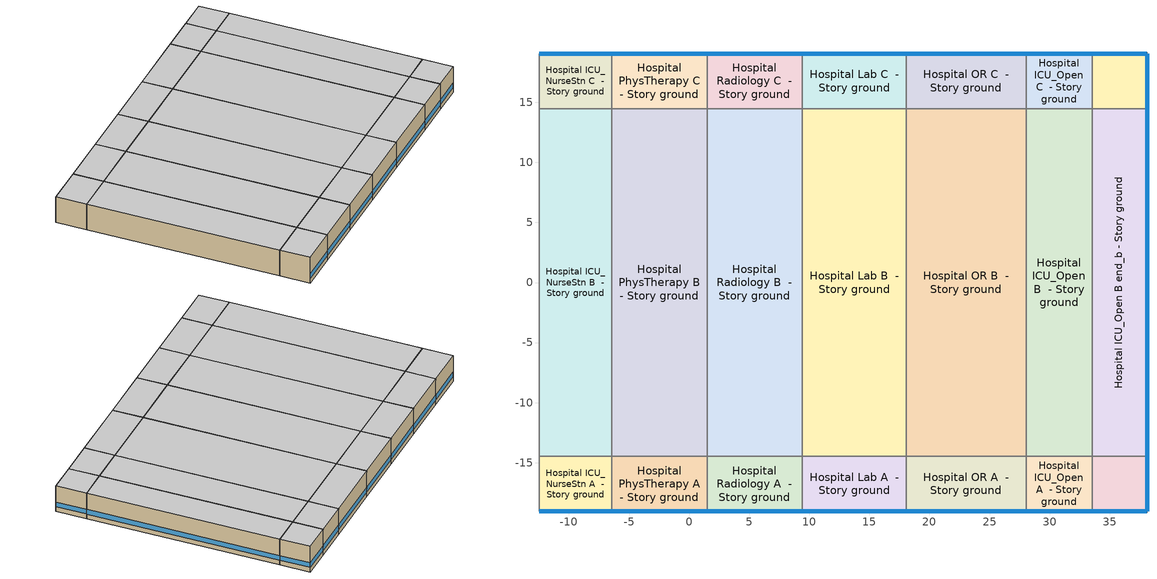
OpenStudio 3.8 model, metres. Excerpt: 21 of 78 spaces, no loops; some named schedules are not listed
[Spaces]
Hospital ICU_NurseStn A  - Story ground
 floor ground (Foundation F 1.26W/m*K Perim 6.04m Area 27.64m2): -12.5,-19.05 -12.5,-14.48 -6.45,-14.48 -6.45,-19.05 z0
 wall outside: -12.5,-19.05 -6.45,-19.05 z0:4.27
 wall to Hospital Dining A  - Story ground: -12.5,-14.48 -12.5,-19.05 z0:4.27
 wall to Hospital ICU_NurseStn B  - Story ground: -6.45,-14.48 -12.5,-14.48 z0:4.27
 wall to Hospital PhysTherapy A  - Story ground: -6.45,-19.05 -6.45,-14.48 z0:4.27
 window: -12.47,-19.05 -6.48,-19.05 z0.76:1.54
 ceiling adiabatic (Typical Interior Ceiling): -6.45,-19.05 -6.45,-14.48 -12.5,-14.48 -12.5,-19.05 z4.27
Hospital ICU_NurseStn B  - Story ground
 floor ground (Foundation F 1.26W/m*K Perim 0.0m Area 175.03m2): -12.5,-14.48 -12.5,14.48 -6.45,14.48 -6.45,-14.48 z0
 wall to Hospital Dining B  - Story ground: -12.5,14.48 -12.5,-14.48 z0:4.27
 wall to Hospital ICU_NurseStn C  - Story ground: -6.45,14.48 -12.5,14.48 z0:4.27
 wall to Hospital PhysTherapy B  - Story ground: -6.45,-14.48 -6.45,14.48 z0:4.27
 ceiling adiabatic (Typical Interior Ceiling): -6.45,-14.48 -6.45,14.48 -12.5,14.48 -12.5,-14.48 z4.27
Hospital ICU_NurseStn C  - Story ground
 floor ground (Foundation F 1.26W/m*K Perim 6.04m Area 27.64m2): -12.5,14.48 -12.5,19.05 -6.45,19.05 -6.45,14.48 z0
 wall outside: -6.45,19.05 -12.5,19.05 z0:4.27
 wall to Hospital Dining C  - Story ground: -12.5,19.05 -12.5,14.48 z0:4.27
 wall to Hospital PhysTherapy C  - Story ground: -6.45,14.48 -6.45,19.05 z0:4.27
 window: -6.48,19.05 -12.47,19.05 z0.76:1.54
 ceiling adiabatic (Typical Interior Ceiling): -6.45,14.48 -6.45,19.05 -12.5,19.05 -12.5,14.48 z4.27
Hospital PhysTherapy A  - Story ground
 floor ground (Foundation F 1.26W/m*K Perim 7.94m Area 36.29m2): -6.45,-19.05 -6.45,-14.48 1.49,-14.48 1.49,-19.05 z0
 wall outside: -6.45,-19.05 1.49,-19.05 z0:4.27
 wall to Hospital PhysTherapy B  - Story ground: 1.49,-14.48 -6.45,-14.48 z0:4.27
 wall to Hospital Radiology A  - Story ground: 1.49,-19.05 1.49,-14.48 z0:4.27
 window: -6.43,-19.05 1.46,-19.05 z0.76:1.54
 ceiling adiabatic (Typical Interior Ceiling): 1.49,-19.05 1.49,-14.48 -6.45,-14.48 -6.45,-19.05 z4.27
Hospital PhysTherapy B  - Story ground
 floor ground (Foundation F 1.26W/m*K Perim 0.0m Area 229.83m2): -6.45,-14.48 -6.45,14.48 1.49,14.48 1.49,-14.48 z0
 wall to Hospital PhysTherapy C  - Story ground: 1.49,14.48 -6.45,14.48 z0:4.27
 wall to Hospital Radiology B  - Story ground: 1.49,-14.48 1.49,14.48 z0:4.27
 ceiling adiabatic (Typical Interior Ceiling): 1.49,-14.48 1.49,14.48 -6.45,14.48 -6.45,-14.48 z4.27
Hospital PhysTherapy C  - Story ground
 floor ground (Foundation F 1.26W/m*K Perim 7.94m Area 36.29m2): -6.45,14.48 -6.45,19.05 1.49,19.05 1.49,14.48 z0
 wall outside: 1.49,19.05 -6.45,19.05 z0:4.27
 wall to Hospital Radiology C  - Story ground: 1.49,14.48 1.49,19.05 z0:4.27
 window: 1.46,19.05 -6.43,19.05 z0.76:1.54
 ceiling adiabatic (Typical Interior Ceiling): 1.49,14.48 1.49,19.05 -6.45,19.05 -6.45,14.48 z4.27
Hospital Radiology A  - Story ground
 floor ground (Foundation F 1.26W/m*K Perim 7.94m Area 36.29m2): 1.49,-19.05 1.49,-14.48 9.42,-14.48 9.42,-19.05 z0
 wall outside: 1.49,-19.05 9.42,-19.05 z0:4.27
 wall to Hospital Radiology B  - Story ground: 9.42,-14.48 1.49,-14.48 z0:4.27
 wall to Hospital Lab A  - Story ground: 9.42,-19.05 9.42,-14.48 z0:4.27
 window: 1.51,-19.05 9.4,-19.05 z0.76:1.54
 ceiling adiabatic (Typical Interior Ceiling): 9.42,-19.05 9.42,-14.48 1.49,-14.48 1.49,-19.05 z4.27
Hospital Radiology B  - Story ground
 floor ground (Foundation F 1.26W/m*K Perim 0.0m Area 229.83m2): 1.49,-14.48 1.49,14.48 9.42,14.48 9.42,-14.48 z0
 wall to Hospital Radiology C  - Story ground: 9.42,14.48 1.49,14.48 z0:4.27
 wall to Hospital Lab B  - Story ground: 9.42,-14.48 9.42,14.48 z0:4.27
 ceiling adiabatic (Typical Interior Ceiling): 9.42,-14.48 9.42,14.48 1.49,14.48 1.49,-14.48 z4.27
Hospital Radiology C  - Story ground
 floor ground (Foundation F 1.26W/m*K Perim 7.94m Area 36.29m2): 1.49,14.48 1.49,19.05 9.42,19.05 9.42,14.48 z0
 wall outside: 9.42,19.05 1.49,19.05 z0:4.27
 wall to Hospital Lab C  - Story ground: 9.42,14.48 9.42,19.05 z0:4.27
 window: 9.4,19.05 1.51,19.05 z0.76:1.54
 ceiling adiabatic (Typical Interior Ceiling): 9.42,14.48 9.42,19.05 1.49,19.05 1.49,14.48 z4.27
Hospital Lab A  - Story ground
 floor ground (Foundation F 1.26W/m*K Perim 8.63m Area 39.47m2): 9.42,-19.05 9.42,-14.48 18.06,-14.48 18.06,-19.05 z0
 wall outside: 9.42,-19.05 18.06,-19.05 z0:4.27
 wall to Hospital Lab B  - Story ground: 18.06,-14.48 9.42,-14.48 z0:4.27
 wall to Hospital OR A  - Story ground: 18.06,-19.05 18.06,-14.48 z0:4.27
 window: 9.45,-19.05 18.03,-19.05 z0.76:1.53
 ceiling adiabatic (Typical Interior Ceiling): 18.06,-19.05 18.06,-14.48 9.42,-14.48 9.42,-19.05 z4.27
Hospital Lab B  - Story ground
 floor ground (Foundation F 1.26W/m*K Perim 0.0m Area 249.96m2): 9.42,-14.48 9.42,14.48 18.06,14.48 18.06,-14.48 z0
 wall to Hospital Lab C  - Story ground: 18.06,14.48 9.42,14.48 z0:4.27
 wall to Hospital OR B  - Story ground: 18.06,-14.48 18.06,14.48 z0:4.27
 ceiling adiabatic (Typical Interior Ceiling): 18.06,-14.48 18.06,14.48 9.42,14.48 9.42,-14.48 z4.27
Hospital Lab C  - Story ground
 floor ground (Foundation F 1.26W/m*K Perim 8.63m Area 39.47m2): 9.42,14.48 9.42,19.05 18.06,19.05 18.06,14.48 z0
 wall outside: 18.06,19.05 9.42,19.05 z0:4.27
 wall to Hospital OR C  - Story ground: 18.06,14.48 18.06,19.05 z0:4.27
 window: 18.03,19.05 9.45,19.05 z0.76:1.53
 ceiling adiabatic (Typical Interior Ceiling): 18.06,14.48 18.06,19.05 9.42,19.05 9.42,14.48 z4.27
Hospital OR A  - Story ground
 floor ground (Foundation F 1.26W/m*K Perim 9.99m Area 45.65m2): 18.06,-19.05 18.06,-14.48 28.04,-14.48 28.04,-19.05 z0
 wall outside: 18.06,-19.05 28.04,-19.05 z0:4.27
 wall to Hospital OR B  - Story ground: 28.04,-14.48 18.06,-14.48 z0:4.27
 wall to Hospital ICU_Open A  - Story ground: 28.04,-19.05 28.04,-14.48 z0:4.27
 window: 18.08,-19.05 28.02,-19.05 z0.76:1.53
 ceiling adiabatic (Typical Interior Ceiling): 28.04,-19.05 28.04,-14.48 18.06,-14.48 18.06,-19.05 z4.27
Hospital OR B  - Story ground
 floor ground (Foundation F 1.26W/m*K Perim 0.0m Area 289.14m2): 18.06,-14.48 18.06,14.48 28.04,14.48 28.04,-14.48 z0
 wall to Hospital OR C  - Story ground: 28.04,14.48 18.06,14.48 z0:4.27
 wall to Hospital ICU_Open B  - Story ground: 28.04,-14.48 28.04,14.48 z0:4.27
 ceiling adiabatic (Typical Interior Ceiling): 28.04,-14.48 28.04,14.48 18.06,14.48 18.06,-14.48 z4.27
Hospital OR C  - Story ground
 floor ground (Foundation F 1.26W/m*K Perim 9.99m Area 45.65m2): 18.06,14.48 18.06,19.05 28.04,19.05 28.04,14.48 z0
 wall outside: 28.04,19.05 18.06,19.05 z0:4.27
 wall to Hospital ICU_Open C  - Story ground: 28.04,14.48 28.04,19.05 z0:4.27
 window: 28.02,19.05 18.08,19.05 z0.76:1.53
 ceiling adiabatic (Typical Interior Ceiling): 28.04,14.48 28.04,19.05 18.06,19.05 18.06,14.48 z4.27
Hospital ICU_Open A  - Story ground
 floor ground (Foundation F 1.26W/m*K Perim 5.49m Area 25.09m2): 28.04,-19.05 28.04,-14.48 33.53,-14.48 33.53,-19.05 z0
 wall outside: 28.04,-19.05 33.53,-19.05 z0:4.27
 wall to Hospital ICU_Open B  - Story ground: 33.53,-14.48 28.04,-14.48 z0:4.27
 wall to Hospital ICU_Open A end_b - Story ground: 33.53,-19.05 33.53,-14.48 z0:4.27
 window: 28.07,-19.05 33.5,-19.05 z0.76:1.54
 ceiling adiabatic (Typical Interior Ceiling): 33.53,-19.05 33.53,-14.48 28.04,-14.48 28.04,-19.05 z4.27
Hospital ICU_Open B  - Story ground
 floor ground (Foundation F 1.26W/m*K Perim 0.0m Area 158.88m2): 28.04,-14.48 28.04,14.48 33.53,14.48 33.53,-14.48 z0
 wall to Hospital ICU_Open C  - Story ground: 33.53,14.48 28.04,14.48 z0:4.27
 wall to Hospital ICU_Open B end_b - Story ground: 33.53,-14.48 33.53,14.48 z0:4.27
 ceiling adiabatic (Typical Interior Ceiling): 33.53,-14.48 33.53,14.48 28.04,14.48 28.04,-14.48 z4.27
Hospital ICU_Open C  - Story ground
 floor ground (Foundation F 1.26W/m*K Perim 5.49m Area 25.09m2): 28.04,14.48 28.04,19.05 33.53,19.05 33.53,14.48 z0
 wall outside: 33.53,19.05 28.04,19.05 z0:4.27
 wall to Hospital ICU_Open C end_b - Story ground: 33.53,14.48 33.53,19.05 z0:4.27
 window: 33.5,19.05 28.07,19.05 z0.76:1.54
 ceiling adiabatic (Typical Interior Ceiling): 33.53,14.48 33.53,19.05 28.04,19.05 28.04,14.48 z4.27
Hospital ICU_Open A end_b - Story ground
 floor ground (Foundation F 1.26W/m*K Perim 9.14m Area 20.9m2): 33.53,-19.05 33.53,-14.48 38.1,-14.48 38.1,-19.05 z0
 wall outside: 33.53,-19.05 38.1,-19.05 38.1,-14.48 z0:4.27
 wall to Hospital ICU_Open B end_b - Story ground: 38.1,-14.48 33.53,-14.48 z0:4.27
 window: 38.1,-19.02 38.1,-14.5 / 33.55,-19.05 38.07,-19.05 z0.76:1.54
 ceiling adiabatic (Typical Interior Ceiling): 38.1,-19.05 38.1,-14.48 33.53,-14.48 33.53,-19.05 z4.27
Hospital ICU_Open B end_b - Story ground
 floor ground (Foundation F 1.26W/m*K Perim 28.96m Area 132.39m2): 33.53,-14.48 33.53,14.48 38.1,14.48 38.1,-14.48 z0
 wall outside: 38.1,-14.48 38.1,14.48 z0:4.27
 wall to Hospital ICU_Open C end_b - Story ground: 38.1,14.48 33.53,14.48 z0:4.27
 window: 38.1,-14.45 38.1,14.45 z0.76:1.53
 ceiling adiabatic (Typical Interior Ceiling): 38.1,-14.48 38.1,14.48 33.53,14.48 33.53,-14.48 z4.27
Hospital ICU_Open C end_b - Story ground
 floor ground (Foundation F 1.26W/m*K Perim 9.14m Area 20.9m2): 33.53,14.48 33.53,19.05 38.1,19.05 38.1,14.48 z0
 wall outside: 38.1,14.48 38.1,19.05 33.53,19.05 z0:4.27
 window: 38.07,19.05 33.55,19.05 / 38.1,14.5 38.1,19.02 z0.76:1.54
 ceiling adiabatic (Typical Interior Ceiling): 38.1,14.48 38.1,19.05 33.53,19.05 33.53,14.48 z4.27
[Building]
ComStock DOE Ref Pre-1980|Hospital: North Axis {deg}=45; Default Construction Set=ComStock DOE Ref Pre-1980 - Hospital - ASHRAE 169-2013-5A; Default Schedule Set=Building Default Schedule Set; Standards Building Type=Hospital
[Site]
Hartford Bradley In_CT_USA: Latitude {deg}=41.94; Longitude {deg}=-72.68; Time Zone {hr}=-5; Elevation {m}=55; Terrain=City
[Site:WaterMainsTemperature]
Calculation Method=Correlation; Annual Average Outdoor Air Temperature {C}=10.825; Maximum Difference In Monthly Average Outdoor Air Temperatures {deltaC}=27.71
[SizingPeriod:DesignDay] Barometric Pressure {Pa}=100666; Rain Indicator=No; Snow Indicator=No; Day of Month=21; Daylight Saving Time Indicator=No; Humidity Condition Type=Wetbulb; Dry-Bulb Temperature Range Modifier Type=DefaultMultipliers
Name | Maximum Dry-Bulb Temperature {C} | Daily Dry-Bulb Temperature Range {deltaC} | Wind Speed {m/s} | Wind Direction {deg} | Month | Day Type | Wetbulb or DewPoint at Maximum Dry-Bulb {C} | Solar Model Indicator | ASHRAE Clear Sky Optical Depth for Beam Irradiance | ASHRAE Clear Sky Optical Depth for Diffuse Irradiance | Sky Clearness
Hartford Bradley In Ann Clg .4% Condns DB=>MWB 1 | 33 | 11.2 | 4.6 | 220 | 7 | SummerDesignDay | 23 | ASHRAETau | 0.431 | 2.175
Hartford Bradley In Ann Clg .4% Condns WB=>MDB 1 | 30.4 | 11.2 | 4.6 | 220 | 7 | SummerDesignDay | 24.6 | ASHRAETau | 0.431 | 2.175
Hartford Bradley In Ann Htg 99.6% Condns DB 1 | -15.5 | 0 | 3.4 | 0 | 1 | WinterDesignDay | -15.5 | ASHRAEClearSky |  |  | 0
Hartford Bradley In August .4% Condns DB=>MCWB 1 | 34.7 | 11.1 | 4.6 | 220 | 8 | SummerDesignDay | 24 | ASHRAETau | 0.418 | 2.247
[ClimateZones]
Climate Zone Institution Name 1=ASHRAE; Climate Zone Document Name 1=ANSI/ASHRAE Standard 169; Climate Zone Document Year 1=2006; Climate Zone Value 1=ASHRAE 169-2013-5A
[Site:GroundTemperature:FCfactorMethod]
January Ground Temperature {C}=11.27; February Ground Temperature {C}=3.77; March Ground Temperature {C}=0.72; April Ground Temperature {C}=-3.3; May Ground Temperature {C}=2.06; June Ground Temperature {C}=2.88; July Ground Temperature {C}=6.67; August Ground Temperature {C}=17.96; September Ground Temperature {C}=20.22; October Ground Temperature {C}=24.41; November Ground Temperature {C}=24.03; December Ground Temperature {C}=19.21
[Construction:FfactorGroundFloor] F-Factor {W/m-K}=1.26344
Name | Area {m2} | PerimeterExposed {m}
Foundation F 1.26W/m*K Perim 9.14m Area 20.9m2 | 20.9032 | 9.144
Foundation F 1.26W/m*K Perim 6.04m Area 27.64m2 | 27.636 | 6.04461
Foundation F 1.26W/m*K Perim 7.94m Area 36.29m2 | 36.2894 | 7.93731
Foundation F 1.26W/m*K Perim 0.0m Area 175.03m2 | 175.028 | 0
Foundation F 1.26W/m*K Perim 0.0m Area 229.83m2 | 229.833 | 0
Foundation F 1.26W/m*K Perim 5.49m Area 25.09m2 | 25.0857 | 5.4868
Foundation F 1.26W/m*K Perim 28.96m Area 132.39m2 | 132.387 | 28.956
Foundation F 1.26W/m*K Perim 8.63m Area 39.47m2 | 39.4668 | 8.63228
Foundation F 1.26W/m*K Perim 0.0m Area 249.96m2 | 249.956 | 0
Foundation F 1.26W/m*K Perim 9.99m Area 45.65m2 | 45.6544 | 9.98565
Foundation F 1.26W/m*K Perim 0.0m Area 289.14m2 | 289.144 | 0
Foundation F 1.26W/m*K Perim 0.0m Area 158.88m2 | 158.876 | 0
[DefaultConstructionSet]
ComStock DOE Ref Pre-1980 - Hospital - ASHRAE 169-2013-5A: Default Exterior Surface Constructions=Default Surface Constructions 1; Default Interior Surface Constructions=Default Surface Constructions 2; Default Ground Contact Surface Constructions=Default Surface Constructions 3; Default Exterior SubSurface Constructions=Default Sub Surface Constructions 1; Default Interior SubSurface Constructions=Default Sub Surface Constructions 2; Interior Partition Construction=Typical Interior Partition
[DefaultSurfaceConstructions]
Name | Floor Construction | Wall Construction | Roof Ceiling Construction
Default Surface Constructions 1 | Typical Insulated Exterior Mass Floor | Typical Insulated Steel Framed Exterior Wall R-6.41 | Typical IEAD Roof R-13.89
Default Surface Constructions 2 | Typical Interior Floor | Typical Interior Wall | Typical Interior Ceiling
Default Surface Constructions 3 | Typical Insulated Carpeted 6in Slab Floor | Typical Insulated Basement Mass Wall
[Construction]
Typical Insulated Exterior Mass Floor: 4 in. Normalweight Concrete Floor, Typical Carpet Pad
Typical IEAD Roof R-13.89: Roof Membrane, Typical Insulation R-12.77, Metal Roof Surface
Typical Interior Floor: 100mm Normalweight concrete floor, CP02 CARPET PAD
Typical Interior Wall: G01 13mm gypsum board, G01 13mm gypsum board
Typical Interior Ceiling: CP02 CARPET PAD, 100mm Normalweight concrete floor
Typical Insulated Carpeted 6in Slab Floor: 6 in. Normalweight Concrete Floor, Typical Carpet Pad
Typical Insulated Basement Mass Wall: 8 in. Concrete Block Basement Wall
Simple Glazing U 0.62 SHGC 0.41: Simple Glazing U 0.62 SHGC 0.41
Typical Insulated Metal Door: F08 Metal surface, Typical Insulation R-4.23
U 0.88 SHGC 0.16 Sgl Ref-A-L Clr 6mm: REF A CLEAR LO 6MM
Typical Overhead Door: Typical Insulation R-4.23
Typical Interior Window: Clear 3mm
Typical Interior Door; Typical Interior Partition: G05 25mm wood
Typical Insulated Steel Framed Exterior Wall R-6.41: 25mm Stucco, 5/8 in. Gypsum Board, Typical Insulation R-4.23, 5/8 in. Gypsum Board
InteriorFurnishings: Std Wood 6inch
[Material] Thermal Absorptance=0.9
Name | Roughness | Thickness {m} | Conductivity {W/m-K} | Density {kg/m3} | Specific Heat {J/kg-K} | Solar Absorptance | Visible Absorptance
4 in. Normalweight Concrete Floor | MediumRough | 0.1016 | 2.31 | 2322 | 832 | 0.7 | 0.7
Roof Membrane | VeryRough | 0.0095 | 0.16 | 1121.29 | 1460 | 0.7 | 0.7
Metal Roof Surface; F08 Metal surface | Smooth | 0.0008 | 45.28 | 7824 | 500 | 0.7 | 0.7
100mm Normalweight concrete floor | MediumRough | 0.1016 | 2.31045 | 2322 | 832.557 | 0.7 | 0.7
G01 13mm gypsum board | Smooth | 0.0127 | 0.160031 | 800.001 | 1090.73 | 0.7 | 0.5
6 in. Normalweight Concrete Floor | MediumRough | 0.1524 | 2.31 | 2322 | 832 | 0.7 | 0.7
8 in. Concrete Block Basement Wall | MediumRough | 0.2032 | 1.326 | 1842 | 912 | 0.7 | 0.7
G05 25mm wood | MediumSmooth | 0.0254 | 0.15 | 608 | 1630 | 0.5 | 0.5
25mm Stucco | Smooth | 0.0254 | 0.72 | 1856 | 840 | 0.7 | 0.7
5/8 in. Gypsum Board | MediumSmooth | 0.0159 | 0.16 | 800 | 1090 | 0.7 | 0.7
Std Wood 6inch | MediumSmooth | 0.15 | 0.12 | 540 | 1210 | 0.7 | 0.7
[Material:NoMass] Roughness=Smooth; Thermal Absorptance=0.9; Solar Absorptance=0.7
Name | Thermal Resistance {m2-K/W} | Visible Absorptance
Typical Carpet Pad; CP02 CARPET PAD | 0.21648 | 0.8
Typical Insulation R-12.77 | 2.24922 | 0.7
Typical Insulation R-4.23 | 0.74519 | 0.7
[DefaultSubSurfaceConstructions]
Name | Fixed Window Construction | Operable Window Construction | Door Construction | Glass Door Construction | Overhead Door Construction | Tubular Daylight Dome Construction | Tubular Daylight Diffuser Construction
Default Sub Surface Constructions 1 | Simple Glazing U 0.62 SHGC 0.41 | Simple Glazing U 0.62 SHGC 0.41 | Typical Insulated Metal Door | U 0.88 SHGC 0.16 Sgl Ref-A-L Clr 6mm | Typical Overhead Door | Typical Interior Window | Typical Interior Window
Default Sub Surface Constructions 2 | Typical Interior Window | Typical Interior Window | Typical Interior Door
[WindowMaterial:SimpleGlazingSystem]
Simple Glazing U 0.62 SHGC 0.41: U-Factor {W/m2-K}=3.52052; Solar Heat Gain Coefficient=0.41; Visible Transmittance=0.81
[WindowMaterial:Glazing] Optical Data Type=SpectralAverage; Infrared Transmittance at Normal Incidence=0; Front Side Infrared Hemispherical Emissivity=0.84; Conductivity {W/m-K}=0.9; Dirt Correction Factor for Solar and Visible Transmittance=1; Solar Diffusing=No
Name | Thickness {m} | Solar Transmittance at Normal Incidence | Front Side Solar Reflectance at Normal Incidence | Back Side Solar Reflectance at Normal Incidence | Visible Transmittance at Normal Incidence | Front Side Visible Reflectance at Normal Incidence | Back Side Visible Reflectance at Normal Incidence | Back Side Infrared Hemispherical Emissivity
REF A CLEAR LO 6MM | 0.006 | 0.066 | 0.341 | 0.493 | 0.08 | 0.41 | 0.37 | 0.4
Clear 3mm | 0.003 | 0.837 | 0.075 | 0.075 | 0.898 | 0.081 | 0.081 | 0.84
[SpaceType] Standards Building Type=Hospital
Name | Default Schedule Set | Design Specification Outdoor Air Object | Standards Space Type
Hospital PhysTherapy - ComStock DOE Ref Pre-1980 | Hospital PhysTherapy Schedule Set | Hospital PhysTherapy Ventilation | PhysTherapy
Hospital Radiology - ComStock DOE Ref Pre-1980 | Hospital Radiology Schedule Set | Hospital Radiology Ventilation | Radiology
Hospital Lab - ComStock DOE Ref Pre-1980 | Hospital Lab Schedule Set | Hospital Lab Ventilation | Lab
Hospital OR - ComStock DOE Ref Pre-1980 | Hospital OR Schedule Set | Hospital OR Ventilation | OR
Hospital ICU_Open - ComStock DOE Ref Pre-1980 | Hospital ICU_Open Schedule Set | Hospital ICU_Open Ventilation | ICU_Open
Hospital ICU_NurseStn - ComStock DOE Ref Pre-1980 | Hospital ICU_NurseStn Schedule Set | Hospital ICU_NurseStn Ventilation | ICU_NurseStn
[BuildingStory]
Story ground: Nominal Z Coordinate {m}=0; Nominal Floor to Floor Height {m}=4.2672
[Space] Building Story=Story ground
Name | Space Type | Thermal Zone
Hospital ICU_NurseStn A  - Story ground | Hospital ICU_NurseStn - ComStock DOE Ref Pre-1980 | Zone Hospital ICU_NurseStn A  - Story ground
Hospital ICU_NurseStn B  - Story ground | Hospital ICU_NurseStn - ComStock DOE Ref Pre-1980 | Zone Hospital ICU_NurseStn B  - Story ground
Hospital ICU_NurseStn C  - Story ground | Hospital ICU_NurseStn - ComStock DOE Ref Pre-1980 | Zone Hospital ICU_NurseStn C  - Story ground
Hospital PhysTherapy A  - Story ground | Hospital PhysTherapy - ComStock DOE Ref Pre-1980 | Zone Hospital PhysTherapy A  - Story ground
Hospital PhysTherapy B  - Story ground | Hospital PhysTherapy - ComStock DOE Ref Pre-1980 | Zone Hospital PhysTherapy B  - Story ground
Hospital PhysTherapy C  - Story ground | Hospital PhysTherapy - ComStock DOE Ref Pre-1980 | Zone Hospital PhysTherapy C  - Story ground
Hospital Radiology A  - Story ground | Hospital Radiology - ComStock DOE Ref Pre-1980 | Zone Hospital Radiology A  - Story ground
Hospital Radiology B  - Story ground | Hospital Radiology - ComStock DOE Ref Pre-1980 | Zone Hospital Radiology B  - Story ground
Hospital Radiology C  - Story ground | Hospital Radiology - ComStock DOE Ref Pre-1980 | Zone Hospital Radiology C  - Story ground
Hospital Lab A  - Story ground | Hospital Lab - ComStock DOE Ref Pre-1980 | Zone Hospital Lab A  - Story ground
Hospital Lab B  - Story ground | Hospital Lab - ComStock DOE Ref Pre-1980 | Zone Hospital Lab B  - Story ground
Hospital Lab C  - Story ground | Hospital Lab - ComStock DOE Ref Pre-1980 | Zone Hospital Lab C  - Story ground
Hospital OR A  - Story ground | Hospital OR - ComStock DOE Ref Pre-1980 | Zone Hospital OR A  - Story ground
Hospital OR B  - Story ground | Hospital OR - ComStock DOE Ref Pre-1980 | Zone Hospital OR B  - Story ground
Hospital OR C  - Story ground | Hospital OR - ComStock DOE Ref Pre-1980 | Zone Hospital OR C  - Story ground
Hospital ICU_Open A  - Story ground | Hospital ICU_Open - ComStock DOE Ref Pre-1980 | Zone Hospital ICU_Open A  - Story ground
Hospital ICU_Open B  - Story ground | Hospital ICU_Open - ComStock DOE Ref Pre-1980 | Zone Hospital ICU_Open B  - Story ground
Hospital ICU_Open C  - Story ground | Hospital ICU_Open - ComStock DOE Ref Pre-1980 | Zone Hospital ICU_Open C  - Story ground
Hospital ICU_Open A end_b - Story ground | Hospital ICU_Open - ComStock DOE Ref Pre-1980 | Zone Hospital ICU_Open A end_b - Story ground
Hospital ICU_Open B end_b - Story ground | Hospital ICU_Open - ComStock DOE Ref Pre-1980 | Zone Hospital ICU_Open B end_b - Story ground
Hospital ICU_Open C end_b - Story ground | Hospital ICU_Open - ComStock DOE Ref Pre-1980 | Zone Hospital ICU_Open C end_b - Story ground
[ThermalZone] Multiplier=1; Use Ideal Air Loads=No
Name | Thermostat
Zone Hospital ICU_NurseStn A  - Story ground | Hospital ICU_NurseStn - ComStock DOE Ref Pre-1980 Thermostat
Zone Hospital ICU_NurseStn B  - Story ground | Hospital ICU_NurseStn - ComStock DOE Ref Pre-1980 Thermostat 2
Zone Hospital ICU_NurseStn C  - Story ground | Hospital ICU_NurseStn - ComStock DOE Ref Pre-1980 Thermostat 4
Zone Hospital PhysTherapy A  - Story ground | Hospital PhysTherapy - ComStock DOE Ref Pre-1980 Thermostat
Zone Hospital PhysTherapy B  - Story ground | Hospital PhysTherapy - ComStock DOE Ref Pre-1980 Thermostat 1
Zone Hospital PhysTherapy C  - Story ground | Hospital PhysTherapy - ComStock DOE Ref Pre-1980 Thermostat 2
Zone Hospital Radiology A  - Story ground | Hospital Radiology - ComStock DOE Ref Pre-1980 Thermostat
Zone Hospital Radiology B  - Story ground | Hospital Radiology - ComStock DOE Ref Pre-1980 Thermostat 1
Zone Hospital Radiology C  - Story ground | Hospital Radiology - ComStock DOE Ref Pre-1980 Thermostat 2
Zone Hospital Lab A  - Story ground | Hospital Lab - ComStock DOE Ref Pre-1980 Thermostat
Zone Hospital Lab B  - Story ground | Hospital Lab - ComStock DOE Ref Pre-1980 Thermostat 1
Zone Hospital Lab C  - Story ground | Hospital Lab - ComStock DOE Ref Pre-1980 Thermostat 2
Zone Hospital OR A  - Story ground | Hospital OR - ComStock DOE Ref Pre-1980 Thermostat
Zone Hospital OR B  - Story ground | Hospital OR - ComStock DOE Ref Pre-1980 Thermostat 1
Zone Hospital OR C  - Story ground | Hospital OR - ComStock DOE Ref Pre-1980 Thermostat 2
Zone Hospital ICU_Open A  - Story ground | Hospital ICU_Open - ComStock DOE Ref Pre-1980 Thermostat
Zone Hospital ICU_Open B  - Story ground | Hospital ICU_Open - ComStock DOE Ref Pre-1980 Thermostat 2
Zone Hospital ICU_Open C  - Story ground | Hospital ICU_Open - ComStock DOE Ref Pre-1980 Thermostat 4
Zone Hospital ICU_Open A end_b - Story ground | Hospital ICU_Open - ComStock DOE Ref Pre-1980 Thermostat 1
Zone Hospital ICU_Open B end_b - Story ground | Hospital ICU_Open - ComStock DOE Ref Pre-1980 Thermostat 3
Zone Hospital ICU_Open C end_b - Story ground | Hospital ICU_Open - ComStock DOE Ref Pre-1980 Thermostat 5
[People:Definition] Number of People Calculation Method=People/Area; Fraction Radiant=0.3
Name | People per Space Floor Area {person/m2}
Hospital ICU_NurseStn People Definition; Hospital Lab People Definition; Hospital OR People Definition; Hospital PhysTherapy People Definition; Hospital Radiology People Definition | 0.0538196
Hospital ICU_Open People Definition | 0.215278
[People] Work Efficiency Schedule=Work Efficiency Schedule; Clothing Insulation Schedule=Clothing Schedule; Air Velocity Schedule=Air Velocity Schedule; Multiplier=1
Name | People Definition | Space or SpaceType
Hospital ICU_NurseStn People | Hospital ICU_NurseStn People Definition | Hospital ICU_NurseStn - ComStock DOE Ref Pre-1980
Hospital ICU_Open People | Hospital ICU_Open People Definition | Hospital ICU_Open - ComStock DOE Ref Pre-1980
Hospital Lab People | Hospital Lab People Definition | Hospital Lab - ComStock DOE Ref Pre-1980
Hospital OR People | Hospital OR People Definition | Hospital OR - ComStock DOE Ref Pre-1980
Hospital PhysTherapy People | Hospital PhysTherapy People Definition | Hospital PhysTherapy - ComStock DOE Ref Pre-1980
Hospital Radiology People | Hospital Radiology People Definition | Hospital Radiology - ComStock DOE Ref Pre-1980
[Lights:Definition] Design Level Calculation Method=Watts/Area; Fraction Visible=0.2; Return Air Fraction=0
Name | Watts per Space Floor Area {W/m2} | Fraction Radiant
Hospital Radiology - ComStock DOE Ref Pre-1980 General Lights Definition | 5.10109 | 0.31
Hospital ICU_NurseStn - ComStock DOE Ref Pre-1980 General Lights Definition | 5.11838 | 0.31
Hospital ICU_NurseStn - ComStock DOE Ref Pre-1980 Task Lights Definition | 6.99919 | 0.125
Hospital OR - ComStock DOE Ref Pre-1980 General Lights Definition | 17.7221 | 0.31
Hospital PhysTherapy - ComStock DOE Ref Pre-1980 General Lights Definition | 6.8245 | 0.31
Hospital PhysTherapy - ComStock DOE Ref Pre-1980 Task Lights Definition | 9.17408 | 0.125
Hospital Lab - ComStock DOE Ref Pre-1980 General Lights Definition | 8.46013 | 0.31
Hospital Lab - ComStock DOE Ref Pre-1980 Task Lights Definition | 9.07734 | 0.125
Hospital ICU_Open - ComStock DOE Ref Pre-1980 General Lights Definition | 7.63892 | 0.31
Hospital ICU_Open - ComStock DOE Ref Pre-1980 Wall Wash Lights Definition | 6.14378 | 0.125
[DesignSpecification:OutdoorAir] Outdoor Air Method=Sum
Name | Outdoor Air Flow per Person {m3/s-person} | Outdoor Air Flow per Floor Area {m3/s-m2}
Hospital ICU_NurseStn Ventilation | 0.00943895
Hospital ICU_Open Ventilation; Hospital PhysTherapy Ventilation |  | 0.0023876
Hospital Lab Ventilation |  | 0.007112
Hospital OR Ventilation; Hospital Radiology Ventilation |  | 0.003556
[DefaultScheduleSet]
Name | Number of People Schedule | People Activity Level Schedule | Lighting Schedule | Electric Equipment Schedule | Infiltration Schedule | Hours of Operation Schedule
Hospital ICU_NurseStn Schedule Set | Hospital Critical Occ | Hospital Activity | Hospital Admin Light | Hospital Critical Equip | Hospital Infil Quarter On
Hospital ICU_Open Schedule Set | Hospital Critical Occ | Hospital Activity | Hospital Critical Light | Hospital Admin Equipment | Hospital Infil Quarter On
Hospital Lab Schedule Set; Hospital PhysTherapy Schedule Set; Hospital Radiology Schedule Set | Hospital Bldg Occ | Hospital Activity | Hospital Admin Light | Hospital Admin Equipment | Hospital Infil Quarter On
Hospital OR Schedule Set | Hospital Critical Occ | Hospital Activity | Hospital Critical Light | Hospital Critical Equip | Hospital Infil Quarter On
Building Default Schedule Set |  |  |  |  |  | Building Hours of Operation NonResidential
[ElectricEquipment:Definition] Fraction Latent=0
Name | Design Level Calculation Method | Watts per Space Floor Area {W/m2} | Fraction Radiant | Fraction Lost | Design Level {W}
Hospital ICU_NurseStn Elec Equip Definition | Watts/Area | 21.5278 | 0.5 | 0
Hospital ICU_Open Elec Equip Definition | Watts/Area | 32.2917 | 0.5 | 0
Hospital Lab Elec Equip Definition; Hospital OR Elec Equip Definition | Watts/Area | 43.0556 | 0.5 | 0
Hospital PhysTherapy Elec Equip Definition | Watts/Area | 16.1459 | 0.5 | 0
Hospital Radiology Elec Equip Definition | Watts/Area | 107.639 | 0.5 | 0
Elevator Lift Motor | EquipmentLevel |  | 0 | 1 | 14610
[ElectricEquipment]
Name | Electric Equipment Definition | Space or SpaceType | Schedule | Multiplier
Hospital ICU_NurseStn Elec Equip | Hospital ICU_NurseStn Elec Equip Definition | Hospital ICU_NurseStn - ComStock DOE Ref Pre-1980
Hospital ICU_Open Elec Equip | Hospital ICU_Open Elec Equip Definition | Hospital ICU_Open - ComStock DOE Ref Pre-1980
Hospital Lab Elec Equip | Hospital Lab Elec Equip Definition | Hospital Lab - ComStock DOE Ref Pre-1980
Hospital OR Elec Equip | Hospital OR Elec Equip Definition | Hospital OR - ComStock DOE Ref Pre-1980
Hospital PhysTherapy Elec Equip | Hospital PhysTherapy Elec Equip Definition | Hospital PhysTherapy - ComStock DOE Ref Pre-1980
Hospital Radiology Elec Equip | Hospital Radiology Elec Equip Definition | Hospital Radiology - ComStock DOE Ref Pre-1980
6 Elevator Lift Motors | Elevator Lift Motor | Hospital OR B  - Story ground | Elevator Schedule 1 | 6
[Exterior:Lights:Definition]
Name | Design Level {W}
Parking Areas and Drives Def (W/ft^2) | 0.0414577
Building Facades Def (W/ft^2) | 0.2
Main Entries Def (W/ft) | 30
Other Doors Def (W/ft) | 20
Emergency Canopies Def (W/ft^2) | 0.5
[Exterior:Lights] Schedule=Always On Discrete; Control Option=AstronomicalClock
Name | Exterior Lights Definition | Multiplier
Parking Areas and Drives | Parking Areas and Drives Def (W/ft^2) | 75391.6
Building Facades | Building Facades Def (W/ft^2) | 10500
Main Entries | Main Entries Def (W/ft) | 50
Other Doors | Other Doors Def (W/ft) | 47.5
Emergency Canopies | Emergency Canopies Def (W/ft^2) | 720
[ThermostatSetpoint:DualSetpoint]
Name | Heating Setpoint Temperature Schedule | Cooling Setpoint Temperature Schedule
Hospital ICU_NurseStn - ComStock DOE Ref Pre-1980 Thermostat; Hospital ICU_NurseStn - ComStock DOE Ref Pre-1980 Thermostat 2; Hospital ICU_NurseStn - ComStock DOE Ref Pre-1980 Thermostat 4; Hospital ICU_Open - ComStock DOE Ref Pre-1980 Thermostat; Hospital ICU_Open - ComStock DOE Ref Pre-1980 Thermostat 1; Hospital ICU_Open - ComStock DOE Ref Pre-1980 Thermostat 2; Hospital ICU_Open - ComStock DOE Ref Pre-1980 Thermostat 3; Hospital ICU_Open - ComStock DOE Ref Pre-1980 Thermostat 4; Hospital ICU_Open - ComStock DOE Ref Pre-1980 Thermostat 5 | Hospital Critical HtgSetp | Hospital Critical HtgSetp
Hospital Lab - ComStock DOE Ref Pre-1980 Thermostat; Hospital Lab - ComStock DOE Ref Pre-1980 Thermostat 1; Hospital Lab - ComStock DOE Ref Pre-1980 Thermostat 2; Hospital PhysTherapy - ComStock DOE Ref Pre-1980 Thermostat; Hospital PhysTherapy - ComStock DOE Ref Pre-1980 Thermostat 1; Hospital PhysTherapy - ComStock DOE Ref Pre-1980 Thermostat 2; Hospital Radiology - ComStock DOE Ref Pre-1980 Thermostat; Hospital Radiology - ComStock DOE Ref Pre-1980 Thermostat 1; Hospital Radiology - ComStock DOE Ref Pre-1980 Thermostat 2 | Hospital Bldg HtgSetp | Hospital Bldg ClgSetp
Hospital OR - ComStock DOE Ref Pre-1980 Thermostat; Hospital OR - ComStock DOE Ref Pre-1980 Thermostat 1; Hospital OR - ComStock DOE Ref Pre-1980 Thermostat 2 | Hospital Critical HtgSetp | Hospital Critical ClgSetp
[InternalMass:Definition]
Internal Mass Definition 1: Construction=InteriorFurnishings; Design Level Calculation Method=SurfaceArea/Area; Surface Area per Space Floor Area=2
[InternalMass] Internal Mass Definition=Internal Mass Definition 1; Multiplier=1
Name | Space or SpaceType
Hospital ICU_NurseStn C  - Story ground Mass | Hospital ICU_NurseStn C  - Story ground
Hospital Radiology A  - Story ground Mass | Hospital Radiology A  - Story ground
Hospital ICU_Open A end_b - Story ground Mass | Hospital ICU_Open A end_b - Story ground
Hospital ICU_NurseStn B  - Story ground Mass | Hospital ICU_NurseStn B  - Story ground
Hospital PhysTherapy C  - Story ground Mass | Hospital PhysTherapy C  - Story ground
Hospital PhysTherapy B  - Story ground Mass | Hospital PhysTherapy B  - Story ground
Hospital ICU_Open C  - Story ground Mass | Hospital ICU_Open C  - Story ground
Hospital Radiology B  - Story ground Mass | Hospital Radiology B  - Story ground
Hospital Radiology C  - Story ground Mass | Hospital Radiology C  - Story ground
Hospital Lab A  - Story ground Mass | Hospital Lab A  - Story ground
Hospital Lab B  - Story ground Mass | Hospital Lab B  - Story ground
Hospital ICU_NurseStn A  - Story ground Mass | Hospital ICU_NurseStn A  - Story ground
Hospital Lab C  - Story ground Mass | Hospital Lab C  - Story ground
Hospital OR A  - Story ground Mass | Hospital OR A  - Story ground
Hospital PhysTherapy A  - Story ground Mass | Hospital PhysTherapy A  - Story ground
Hospital OR B  - Story ground Mass | Hospital OR B  - Story ground
Hospital OR C  - Story ground Mass | Hospital OR C  - Story ground
Hospital ICU_Open A  - Story ground Mass | Hospital ICU_Open A  - Story ground
Hospital ICU_Open B  - Story ground Mass | Hospital ICU_Open B  - Story ground
Hospital ICU_Open B end_b - Story ground Mass | Hospital ICU_Open B end_b - Story ground
Hospital ICU_Open C end_b - Story ground Mass | Hospital ICU_Open C end_b - Story ground
[Lights] Fraction Replaceable=1
Name | Lights Definition | Space or SpaceType
Hospital Radiology - ComStock DOE Ref Pre-1980 General Lighting | Hospital Radiology - ComStock DOE Ref Pre-1980 General Lights Definition | Hospital Radiology - ComStock DOE Ref Pre-1980
Hospital ICU_NurseStn - ComStock DOE Ref Pre-1980 General Lighting | Hospital ICU_NurseStn - ComStock DOE Ref Pre-1980 General Lights Definition | Hospital ICU_NurseStn - ComStock DOE Ref Pre-1980
Hospital ICU_NurseStn - ComStock DOE Ref Pre-1980 Task Lighting | Hospital ICU_NurseStn - ComStock DOE Ref Pre-1980 Task Lights Definition | Hospital ICU_NurseStn - ComStock DOE Ref Pre-1980
Hospital OR - ComStock DOE Ref Pre-1980 General Lighting | Hospital OR - ComStock DOE Ref Pre-1980 General Lights Definition | Hospital OR - ComStock DOE Ref Pre-1980
Hospital PhysTherapy - ComStock DOE Ref Pre-1980 General Lighting | Hospital PhysTherapy - ComStock DOE Ref Pre-1980 General Lights Definition | Hospital PhysTherapy - ComStock DOE Ref Pre-1980
Hospital PhysTherapy - ComStock DOE Ref Pre-1980 Task Lighting | Hospital PhysTherapy - ComStock DOE Ref Pre-1980 Task Lights Definition | Hospital PhysTherapy - ComStock DOE Ref Pre-1980
Hospital Lab - ComStock DOE Ref Pre-1980 General Lighting | Hospital Lab - ComStock DOE Ref Pre-1980 General Lights Definition | Hospital Lab - ComStock DOE Ref Pre-1980
Hospital Lab - ComStock DOE Ref Pre-1980 Task Lighting | Hospital Lab - ComStock DOE Ref Pre-1980 Task Lights Definition | Hospital Lab - ComStock DOE Ref Pre-1980
Hospital ICU_Open - ComStock DOE Ref Pre-1980 General Lighting | Hospital ICU_Open - ComStock DOE Ref Pre-1980 General Lights Definition | Hospital ICU_Open - ComStock DOE Ref Pre-1980
Hospital ICU_Open - ComStock DOE Ref Pre-1980 Wall Wash Lighting | Hospital ICU_Open - ComStock DOE Ref Pre-1980 Wall Wash Lights Definition | Hospital ICU_Open - ComStock DOE Ref Pre-1980
[SpaceInfiltration:DesignFlowRate] Design Flow Rate Calculation Method=Flow/ExteriorArea; Flow per Exterior Surface Area {m3/s-m2}=0.00103321; Constant Term Coefficient=0.0477; Temperature Term Coefficient=0.0028; Velocity Term Coefficient=0; Velocity Squared Term Coefficient=0.0107
Name | Space or SpaceType | Schedule
Hospital ICU_NurseStn C  - Story ground HVAC On Infiltration | Hospital ICU_NurseStn C  - Story ground | Infiltration HVAC On Schedule
Hospital ICU_NurseStn C  - Story ground HVAC Off Infiltration | Hospital ICU_NurseStn C  - Story ground | Infiltration HVAC Off Schedule
Hospital Radiology A  - Story ground HVAC On Infiltration | Hospital Radiology A  - Story ground | Infiltration HVAC On Schedule
Hospital Radiology A  - Story ground HVAC Off Infiltration | Hospital Radiology A  - Story ground | Infiltration HVAC Off Schedule
Hospital ICU_Open A end_b - Story ground HVAC On Infiltration | Hospital ICU_Open A end_b - Story ground | Infiltration HVAC On Schedule
Hospital ICU_Open A end_b - Story ground HVAC Off Infiltration | Hospital ICU_Open A end_b - Story ground | Infiltration HVAC Off Schedule
Hospital PhysTherapy C  - Story ground HVAC On Infiltration | Hospital PhysTherapy C  - Story ground | Infiltration HVAC On Schedule
Hospital PhysTherapy C  - Story ground HVAC Off Infiltration | Hospital PhysTherapy C  - Story ground | Infiltration HVAC Off Schedule
Hospital ICU_Open C  - Story ground HVAC On Infiltration | Hospital ICU_Open C  - Story ground | Infiltration HVAC On Schedule
Hospital ICU_Open C  - Story ground HVAC Off Infiltration | Hospital ICU_Open C  - Story ground | Infiltration HVAC Off Schedule
Hospital Radiology C  - Story ground HVAC On Infiltration | Hospital Radiology C  - Story ground | Infiltration HVAC On Schedule
Hospital Radiology C  - Story ground HVAC Off Infiltration | Hospital Radiology C  - Story ground | Infiltration HVAC Off Schedule
Hospital Lab A  - Story ground HVAC On Infiltration | Hospital Lab A  - Story ground | Infiltration HVAC On Schedule
Hospital Lab A  - Story ground HVAC Off Infiltration | Hospital Lab A  - Story ground | Infiltration HVAC Off Schedule
Hospital ICU_NurseStn A  - Story ground HVAC On Infiltration | Hospital ICU_NurseStn A  - Story ground | Infiltration HVAC On Schedule
Hospital ICU_NurseStn A  - Story ground HVAC Off Infiltration | Hospital ICU_NurseStn A  - Story ground | Infiltration HVAC Off Schedule
Hospital Lab C  - Story ground HVAC On Infiltration | Hospital Lab C  - Story ground | Infiltration HVAC On Schedule
Hospital Lab C  - Story ground HVAC Off Infiltration | Hospital Lab C  - Story ground | Infiltration HVAC Off Schedule
Hospital OR A  - Story ground HVAC On Infiltration | Hospital OR A  - Story ground | Infiltration HVAC On Schedule
Hospital OR A  - Story ground HVAC Off Infiltration | Hospital OR A  - Story ground | Infiltration HVAC Off Schedule
Hospital PhysTherapy A  - Story ground HVAC On Infiltration | Hospital PhysTherapy A  - Story ground | Infiltration HVAC On Schedule
Hospital PhysTherapy A  - Story ground HVAC Off Infiltration | Hospital PhysTherapy A  - Story ground | Infiltration HVAC Off Schedule
Hospital OR C  - Story ground HVAC On Infiltration | Hospital OR C  - Story ground | Infiltration HVAC On Schedule
Hospital OR C  - Story ground HVAC Off Infiltration | Hospital OR C  - Story ground | Infiltration HVAC Off Schedule
Hospital ICU_Open A  - Story ground HVAC On Infiltration | Hospital ICU_Open A  - Story ground | Infiltration HVAC On Schedule
Hospital ICU_Open A  - Story ground HVAC Off Infiltration | Hospital ICU_Open A  - Story ground | Infiltration HVAC Off Schedule
Hospital ICU_Open B end_b - Story ground HVAC On Infiltration | Hospital ICU_Open B end_b - Story ground | Infiltration HVAC On Schedule
Hospital ICU_Open B end_b - Story ground HVAC Off Infiltration | Hospital ICU_Open B end_b - Story ground | Infiltration HVAC Off Schedule
Hospital ICU_Open C end_b - Story ground HVAC On Infiltration | Hospital ICU_Open C end_b - Story ground | Infiltration HVAC On Schedule
Hospital ICU_Open C end_b - Story ground HVAC Off Infiltration | Hospital ICU_Open C end_b - Story ground | Infiltration HVAC Off Schedule
[Schedule:Ruleset]
Name | Default Day Schedule | Summer Design Day Schedule | Winter Design Day Schedule
Elevator Schedule 1 | 78 space(s) Occ Sch Default 1 | 78 space(s) Occ Sch Summer Design Day 1 | 78 space(s) Occ Sch Winter Design Day 1
Hospital Critical ClgSetp | Hospital Critical ClgSetp Default | Hospital Critical ClgSetp Summer Design Day | Hospital Critical ClgSetp Winter Design Day
[Schedule:Day]
Clothing Schedule Summer Clothes: 24, 0, 0.5
Hospital Critical Occ Default: No, 8, 30, 0.4, 8, 45, 0.43125, 9, 0, 0.4625, 9, 15, 0.49375, 9, 30, 0.525, 9, 45, 0.55625, 10, 0, 0.5875, 10, 15, 0.61875, 10, 30, 0.65, 10, 45, 0.68125, 11, 0, 0.7125, 11, 15, 0.74375, 11, 30, 0.775, 11, 45, 0.80625, 12, 0, 0.8375, 12, 15, 0.86875, 12, 30, 0.9, 12, 45, 0.8875, 13, 0, 0.875, 13, 15, 0.8625, 13, 30, 0.85, 13, 45, 0.8375, 14, 0, 0.825, 14, 15, 0.8125, 14, 30, 0.8, 14, 45, 0.7875, 15, 0, 0.775, 15, 15, 0.7625, 15, 30, 0.75, 15, 45, 0.7375, 16, 0, 0.725, 16, 15, 0.7125, 16, 30, 0.7, 16, 45, 0.6875, 17, 0, 0.675, 17, 15, 0.6625, 17, 30, 0.65, 18, 30, 0.65, 18, 45, 0.61875, 19, 0, 0.5875, 19, 15, 0.55625, 19, 30, 0.525, 19, 45, 0.49375, 20, 0, 0.4625, 20, 15, 0.43125, 20, 30, 0.4, 24, 0, 0.4
Hospital Critical Occ Winter Design Day; Hospital Critical Occ Summer Design Day: No, 4, 0, 0.4, 6, 0, 0.65, 18, 0, 0.9, 22, 0, 0.65, 24, 0, 0.4
Hospital Admin Light Default|WntrDsn|SmrDsn|Sun|Sat Day: No, 8, 30, 0.1, 8, 45, 0.125, 9, 0, 0.15, 9, 15, 0.175, 9, 30, 0.2, 9, 45, 0.225, 10, 0, 0.25, 10, 15, 0.275, 10, 30, 0.3, 11, 0, 0.3, 11, 15, 0.375, 11, 30, 0.45, 11, 45, 0.525, 12, 0, 0.6, 12, 15, 0.675, 12, 30, 0.75, 12, 45, 0.825, 13, 0, 0.9, 17, 45, 0.9, 18, 0, 0.557143, 18, 15, 0.514286, 18, 30, 0.471429, 18, 45, 0.428571, 19, 0, 0.385714, 19, 15, 0.342857, 19, 30, 0.3, 20, 0, 0.3, 20, 15, 0.25, 20, 30, 0.2, 20, 45, 0.15, 21, 0, 0.1, 24, 0, 0.1
Hospital Admin Light Sat Day: No, 12, 45, 0.1, 13, 0, 0.118182, 13, 15, 0.136364, 13, 30, 0.154545, 13, 45, 0.172727, 14, 0, 0.190909, 14, 15, 0.209091, 14, 30, 0.227273, 14, 45, 0.245455, 15, 0, 0.263636, 15, 15, 0.281818, 15, 30, 0.3, 15, 45, 0.390909, 16, 0, 0.381818, 16, 15, 0.372727, 16, 30, 0.363636, 16, 45, 0.354545, 17, 0, 0.345455, 17, 15, 0.336364, 17, 30, 0.327273, 17, 45, 0.318182, 18, 0, 0.309091, 18, 15, 0.3, 24, 0, 0.1
Hospital Admin Light Sun Day: No, 15, 15, 0.05, 18, 30, 0.1, 24, 0, 0.05
Hospital Infil Quarter On Default|Sun|Sat Day: No, 24, 0, 0.25
Hospital Critical Light Default: No, 8, 30, 0.5, 8, 45, 0.525, 9, 0, 0.55, 9, 15, 0.575, 9, 30, 0.6, 9, 45, 0.625, 10, 0, 0.65, 10, 15, 0.675, 10, 30, 0.7, 10, 45, 0.725, 11, 0, 0.75, 11, 15, 0.775, 11, 30, 0.8, 11, 45, 0.825, 12, 0, 0.85, 12, 15, 0.875, 12, 30, 0.9, 12, 45, 0.89, 13, 0, 0.88, 13, 15, 0.87, 13, 30, 0.86, 13, 45, 0.85, 14, 0, 0.84, 14, 15, 0.83, 14, 30, 0.82, 14, 45, 0.81, 15, 0, 0.8, 15, 15, 0.79, 15, 30, 0.78, 15, 45, 0.77, 16, 0, 0.76, 16, 15, 0.75, 16, 30, 0.74, 16, 45, 0.73, 17, 0, 0.72, 17, 15, 0.71, 17, 30, 0.7, 18, 30, 0.7, 18, 45, 0.675, 19, 0, 0.65, 19, 15, 0.625, 19, 30, 0.6, 19, 45, 0.575, 20, 0, 0.55, 20, 15, 0.525, 20, 30, 0.5, 24, 0, 0.5
Hospital Critical Light Winter Design Day; Hospital Critical Light Summer Design Day: No, 4, 0, 0.5, 6, 0, 0.7, 18, 0, 0.9, 22, 0, 0.7, 24, 0, 0.5
Hospital Critical Equip Default: No, 0, 15, 0.681967, 0, 30, 0.677049, 0, 45, 0.672131, 1, 0, 0.667213, 1, 15, 0.662295, 1, 30, 0.657377, 1, 45, 0.652459, 2, 0, 0.647541, 2, 15, 0.642623, 2, 30, 0.637705, 2, 45, 0.632787, 3, 0, 0.627869, 3, 15, 0.622951, 3, 30, 0.618033, 3, 45, 0.613115, 4, 0, 0.608197, 4, 15, 0.603279, 4, 30, 0.598361, 4, 45, 0.593443, 5, 0, 0.588525, 5, 15, 0.583607, 5, 30, 0.578689, 5, 45, 0.57377, 6, 0, 0.568852, 6, 15, 0.563934, 6, 30, 0.559016, 6, 45, 0.554098, 7, 0, 0.54918, 7, 15, 0.544262, 7, 30, 0.539344, 7, 45, 0.534426, 8, 0, 0.529508, 8, 15, 0.52459, 8, 30, 0.519672, 8, 45, 0.514754, 9, 0, 0.509836, 9, 15, 0.504918, 9, 30, 0.5, 9, 45, 0.53125, 10, 0, 0.5625, 10, 15, 0.59375, 10, 30, 0.625, 10, 45, 0.65625, 11, 0, 0.6875, 11, 15, 0.71875, 11, 30, 0.75, 11, 45, 0.78125, 12, 0, 0.8125, 12, 15, 0.84375, 12, 30, 0.875, 12, 45, 0.90625, 13, 0, 0.9375, 13, 15, 0.96875, 13, 30, 1, 13, 45, 0.973684, 14, 0, 0.947368, 14, 15, 0.921053, 14, 30, 0.894737, 14, 45, 0.868421, 15, 0, 0.842105, 15, 15, 0.815789, 15, 30, 0.789474, 15, 45, 0.763158, 16, 0, 0.736842, 16, 15, 0.710526, 16, 30, 0.684211, 16, 45, 0.657895, 17, 0, 0.631579, 17, 15, 0.605263, 17, 30, 0.578947, 17, 45, 0.552632, 18, 0, 0.526316, 18, 15, 0.5, 18, 30, 0.795082, 18, 45, 0.790164, 19, 0, 0.785246, 19, 15, 0.780328, 19, 30, 0.77541, 19, 45, 0.770492, 20, 0, 0.765574, 20, 15, 0.760656, 20, 30, 0.755738, 20, 45, 0.75082, 21, 0, 0.745902, 21, 15, 0.740984, 21, 30, 0.736066, 21, 45, 0.731148, 22, 0, 0.72623, 22, 15, 0.721311, 22, 30, 0.716393, 22, 45, 0.711475, 23, 0, 0.706557, 23, 15, 0.701639, 23, 30, 0.696721, 23, 45, 0.691803, 24, 0, 0.686885
Hospital Critical Equip Summer Design Day: No, 6, 0, 0.5, 18, 0, 1, 20, 0, 0.8, 24, 0, 0.5
Hospital Critical Equip Winter Design Day: No, 24, 0, 0.3
Hospital Bldg Occ Sun Day: No, 15, 15, 0, 18, 30, 0.05, 24, 0, 0
78 space(s) Occ Sch Default 1: 8, 0, 0, 8, 15, 0.00981455, 8, 30, 0.0196291, 8, 45, 0.0294436, 9, 0, 0.0392582, 9, 15, 0.0294436, 9, 30, 0.0196291, 9, 45, 0.00981455, 10, 0, 0, 10, 15, 0.0127071, 10, 30, 0.0254142, 10, 45, 0.0381213, 11, 0, 0.0508284, 11, 15, 0.0458348, 11, 30, 0.0408412, 11, 45, 0.0358476, 12, 0, 0.030854, 12, 15, 0.0231405, 12, 30, 0.015427, 12, 45, 0.00771349, 13, 0, 0, 18, 0, 0, 18, 15, 0.0130861, 18, 30, 0.0261721, 18, 45, 0.0392582, 19, 0, 0.0185124, 19, 15, 0.0138843, 19, 30, 0.00925619, 19, 45, 0.0046281, 20, 0, 0, 24, 0, 0
78 space(s) Occ Sch Summer Design Day 1; 78 space(s) Occ Sch Winter Design Day 1; Schedule Day 60: 24, 0, 1
Schedule Day 23: 9, 45, 0, 10, 0, 0.00692199, 10, 15, 0.013844, 10, 30, 0.020766, 10, 45, 0.027688, 11, 0, 0.020766, 11, 15, 0.013844, 11, 30, 0.00692199, 11, 45, 0, 12, 0, 0.00692199, 12, 15, 0.013844, 12, 30, 0.020766, 12, 45, 0.027688, 13, 0, 0.020766, 13, 15, 0.013844, 13, 30, 0.00692199, 13, 45, 0, 14, 0, 0.000964186, 14, 15, 0.00192837, 14, 30, 0.00289256, 14, 45, 0.00385675, 15, 0, 0.00289256, 15, 15, 0.00192837, 15, 30, 0.000964186, 15, 45, 0, 17, 0, 0, 17, 15, 0.000964186, 17, 30, 0.00192837, 17, 45, 0.00289256, 18, 0, 0.00385675, 18, 15, 0.0118005, 18, 30, 0.0197442, 18, 45, 0.027688, 24, 0, 0
Schedule Day 24: 9, 45, 0, 10, 0, 0.00692199, 10, 15, 0.013844, 10, 30, 0.020766, 10, 45, 0.027688, 11, 0, 0.020766, 11, 15, 0.013844, 11, 30, 0.00692199, 11, 45, 0, 12, 0, 0.00692199, 12, 15, 0.013844, 12, 30, 0.020766, 12, 45, 0.027688, 13, 0, 0.0236585, 13, 15, 0.0196291, 13, 30, 0.0155997, 13, 45, 0.0115702, 14, 0, 0.00867768, 14, 15, 0.00578512, 14, 30, 0.00289256, 14, 45, 0, 15, 0, 0.00257116, 15, 15, 0.00514233, 15, 30, 0.00771349, 15, 45, 0.00385675, 16, 0, 0.00771349, 16, 15, 0.00578512, 16, 30, 0.00385675, 16, 45, 0.00192837, 17, 0, 0, 18, 0, 0, 18, 15, 0.00922932, 18, 30, 0.0184586, 18, 45, 0.027688, 24, 0, 0
Hospital Critical ClgSetp Default: No, 19, 30, 22.2, 24, 0, 22.2
Hospital Critical ClgSetp Winter Design Day; Hospital Critical ClgSetp Summer Design Day: No, 24, 0, 22.2
Hospital Critical Equip Default|SmrDsn|Sun|Sat Day 1; Hospital Critical Equip Default|SmrDsn|Sun|Sat Day 2: No, 11, 15, 0.5, 11, 30, 0.53125, 11, 45, 0.5625, 12, 0, 0.59375, 12, 15, 0.625, 12, 30, 0.65625, 12, 45, 0.6875, 13, 0, 0.71875, 13, 15, 0.75, 13, 30, 0.78125, 13, 45, 0.8125, 14, 0, 0.84375, 14, 15, 0.875, 14, 30, 0.90625, 14, 45, 0.9375, 15, 0, 0.96875, 15, 15, 1, 18, 15, 1, 24, 0, 0.5
Hospital Critical Occ Default|WntrDsn|SmrDsn|Sun|Sat Day 1; Hospital Critical Occ Default|WntrDsn|SmrDsn|Sun|Sat Day 2: No, 10, 15, 0.4, 10, 30, 0.43125, 10, 45, 0.4625, 11, 0, 0.49375, 11, 15, 0.525, 11, 30, 0.55625, 11, 45, 0.5875, 12, 0, 0.61875, 12, 15, 0.65, 12, 30, 0.68125, 12, 45, 0.7125, 13, 0, 0.74375, 13, 15, 0.775, 13, 30, 0.80625, 13, 45, 0.8375, 14, 0, 0.86875, 14, 15, 0.9, 17, 15, 0.9, 17, 30, 0.608333, 17, 45, 0.566667, 18, 0, 0.525, 18, 15, 0.483333, 18, 30, 0.441667, 18, 45, 0.4, 24, 0, 0.4
Hospital Activity Default 1; Hospital Activity Default 2: No, 19, 45, 120, 24, 0, 120
Hospital Bldg HtgSetp Wknd Day 1; Hospital Bldg HtgSetp Wknd Day 2: No, 17, 45, 18.3, 24, 0, 18.3
Hospital Bldg ClgSetp Wknd Day 1; Hospital Bldg ClgSetp Wknd Day 2: No, 17, 45, 25, 24, 0, 25
Hospital Critical HtgSetp Default 1; Hospital Critical HtgSetp Default 2: No, 17, 45, 21.1, 24, 0, 21.1
Hospital Critical ClgSetp Default 1; Hospital Critical ClgSetp Default 2: No, 17, 45, 22.2, 24, 0, 22.2
Schedule Day 59: 11, 0, 0, 18, 0, 1, 24, 0, 0
Infiltration HVAC Off Schedule Schedule Day 0 1: 11, 0, 1, 18, 0, 0, 24, 0, 1
Infiltration HVAC Off Schedule Schedule Day 2: 24, 0, 0
[Schedule:Rule] Date Specification Type=DateRange; Start Month=1; End Month=12
Name | Schedule Ruleset | Rule Order | Day Schedule | Apply Sunday | Start Day | End Day | Apply Saturday
Schedule Rule 18 | Elevator Schedule 1 | 0 | Schedule Day 23 | Yes | 7 | 30
Schedule Rule 19 | Elevator Schedule 1 | 1 | Schedule Day 24 |  | 6 | 29 | Yes
Schedule Rule 33 | Hospital Critical Light | 1 | Hospital Critical Light Default|WntrDsn|SmrDsn|Sun|Sat Day 1 |  | 6 | 29 | Yes
Schedule Rule 34 | Hospital Critical Light | 0 | Hospital Critical Light Default|WntrDsn|SmrDsn|Sun|Sat Day 2 | Yes | 7 | 30
Schedule Rule 10 | Hospital Critical Equip | 1 | Hospital Critical Equip Default|SmrDsn|Sun|Sat Day 1 |  | 6 | 29 | Yes
Schedule Rule 35 | Hospital Critical Equip | 0 | Hospital Critical Equip Default|SmrDsn|Sun|Sat Day 2 | Yes | 7 | 30
Schedule Rule 11 | Hospital Critical Occ | 1 | Hospital Critical Occ Default|WntrDsn|SmrDsn|Sun|Sat Day 1 |  | 6 | 29 | Yes
Schedule Rule 36 | Hospital Critical Occ | 0 | Hospital Critical Occ Default|WntrDsn|SmrDsn|Sun|Sat Day 2 | Yes | 7 | 30
Schedule Rule 44 | Hospital Critical ClgSetp | 1 | Hospital Critical ClgSetp Default 1 |  | 6 | 29 | Yes
Schedule Rule 45 | Hospital Critical ClgSetp | 0 | Hospital Critical ClgSetp Default 2 | Yes | 7 | 30
